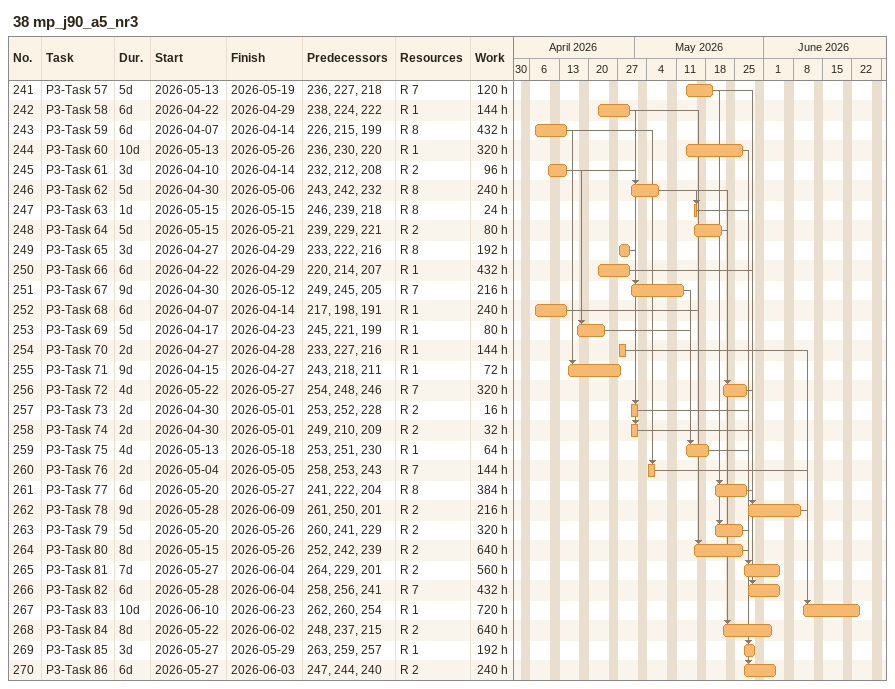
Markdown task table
38 mp_j90_a5_nr3

| ID | Task | Duration | Start | Finish | Predecessors | Resources | Work (h) |
|---|---|---|---|---|---|---|---|
| 241 | P3-Task 57 | 5d | 2026-05-13 | 2026-05-19 | 236, 227, 218 | R 7 | 120 |
| 242 | P3-Task 58 | 6d | 2026-04-22 | 2026-04-29 | 238, 224, 222 | R 1 | 144 |
| 243 | P3-Task 59 | 6d | 2026-04-07 | 2026-04-14 | 226, 215, 199 | R 8 | 432 |
| 244 | P3-Task 60 | 10d | 2026-05-13 | 2026-05-26 | 236, 230, 220 | R 1 | 320 |
| 245 | P3-Task 61 | 3d | 2026-04-10 | 2026-04-14 | 232, 212, 208 | R 2 | 96 |
| 246 | P3-Task 62 | 5d | 2026-04-30 | 2026-05-06 | 243, 242, 232 | R 8 | 240 |
| 247 | P3-Task 63 | 1d | 2026-05-15 | 2026-05-15 | 246, 239, 218 | R 8 | 24 |
| 248 | P3-Task 64 | 5d | 2026-05-15 | 2026-05-21 | 239, 229, 221 | R 2 | 80 |
| 249 | P3-Task 65 | 3d | 2026-04-27 | 2026-04-29 | 233, 222, 216 | R 8 | 192 |
| 250 | P3-Task 66 | 6d | 2026-04-22 | 2026-04-29 | 220, 214, 207 | R 1 | 432 |
| 251 | P3-Task 67 | 9d | 2026-04-30 | 2026-05-12 | 249, 245, 205 | R 7 | 216 |
| 252 | P3-Task 68 | 6d | 2026-04-07 | 2026-04-14 | 217, 198, 191 | R 1 | 240 |
| 253 | P3-Task 69 | 5d | 2026-04-17 | 2026-04-23 | 245, 221, 199 | R 1 | 80 |
| 254 | P3-Task 70 | 2d | 2026-04-27 | 2026-04-28 | 233, 227, 216 | R 1 | 144 |
| 255 | P3-Task 71 | 9d | 2026-04-15 | 2026-04-27 | 243, 218, 211 | R 1 | 72 |
| 256 | P3-Task 72 | 4d | 2026-05-22 | 2026-05-27 | 254, 248, 246 | R 7 | 320 |
| 257 | P3-Task 73 | 2d | 2026-04-30 | 2026-05-01 | 253, 252, 228 | R 2 | 16 |
| 258 | P3-Task 74 | 2d | 2026-04-30 | 2026-05-01 | 249, 210, 209 | R 2 | 32 |
| 259 | P3-Task 75 | 4d | 2026-05-13 | 2026-05-18 | 253, 251, 230 | R 1 | 64 |
| 260 | P3-Task 76 | 2d | 2026-05-04 | 2026-05-05 | 258, 253, 243 | R 7 | 144 |
| 261 | P3-Task 77 | 6d | 2026-05-20 | 2026-05-27 | 241, 222, 204 | R 8 | 384 |
| 262 | P3-Task 78 | 9d | 2026-05-28 | 2026-06-09 | 261, 250, 201 | R 2 | 216 |
| 263 | P3-Task 79 | 5d | 2026-05-20 | 2026-05-26 | 260, 241, 229 | R 2 | 320 |
| 264 | P3-Task 80 | 8d | 2026-05-15 | 2026-05-26 | 252, 242, 239 | R 2 | 640 |
| 265 | P3-Task 81 | 7d | 2026-05-27 | 2026-06-04 | 264, 229, 201 | R 2 | 560 |
| 266 | P3-Task 82 | 6d | 2026-05-28 | 2026-06-04 | 258, 256, 241 | R 7 | 432 |
| 267 | P3-Task 83 | 10d | 2026-06-10 | 2026-06-23 | 262, 260, 254 | R 1 | 720 |
| 268 | P3-Task 84 | 8d | 2026-05-22 | 2026-06-02 | 248, 237, 215 | R 2 | 640 |
| 269 | P3-Task 85 | 3d | 2026-05-27 | 2026-05-29 | 263, 259, 257 | R 1 | 192 |
| 270 | P3-Task 86 | 6d | 2026-05-27 | 2026-06-03 | 247, 244, 240 | R 2 | 240 |
